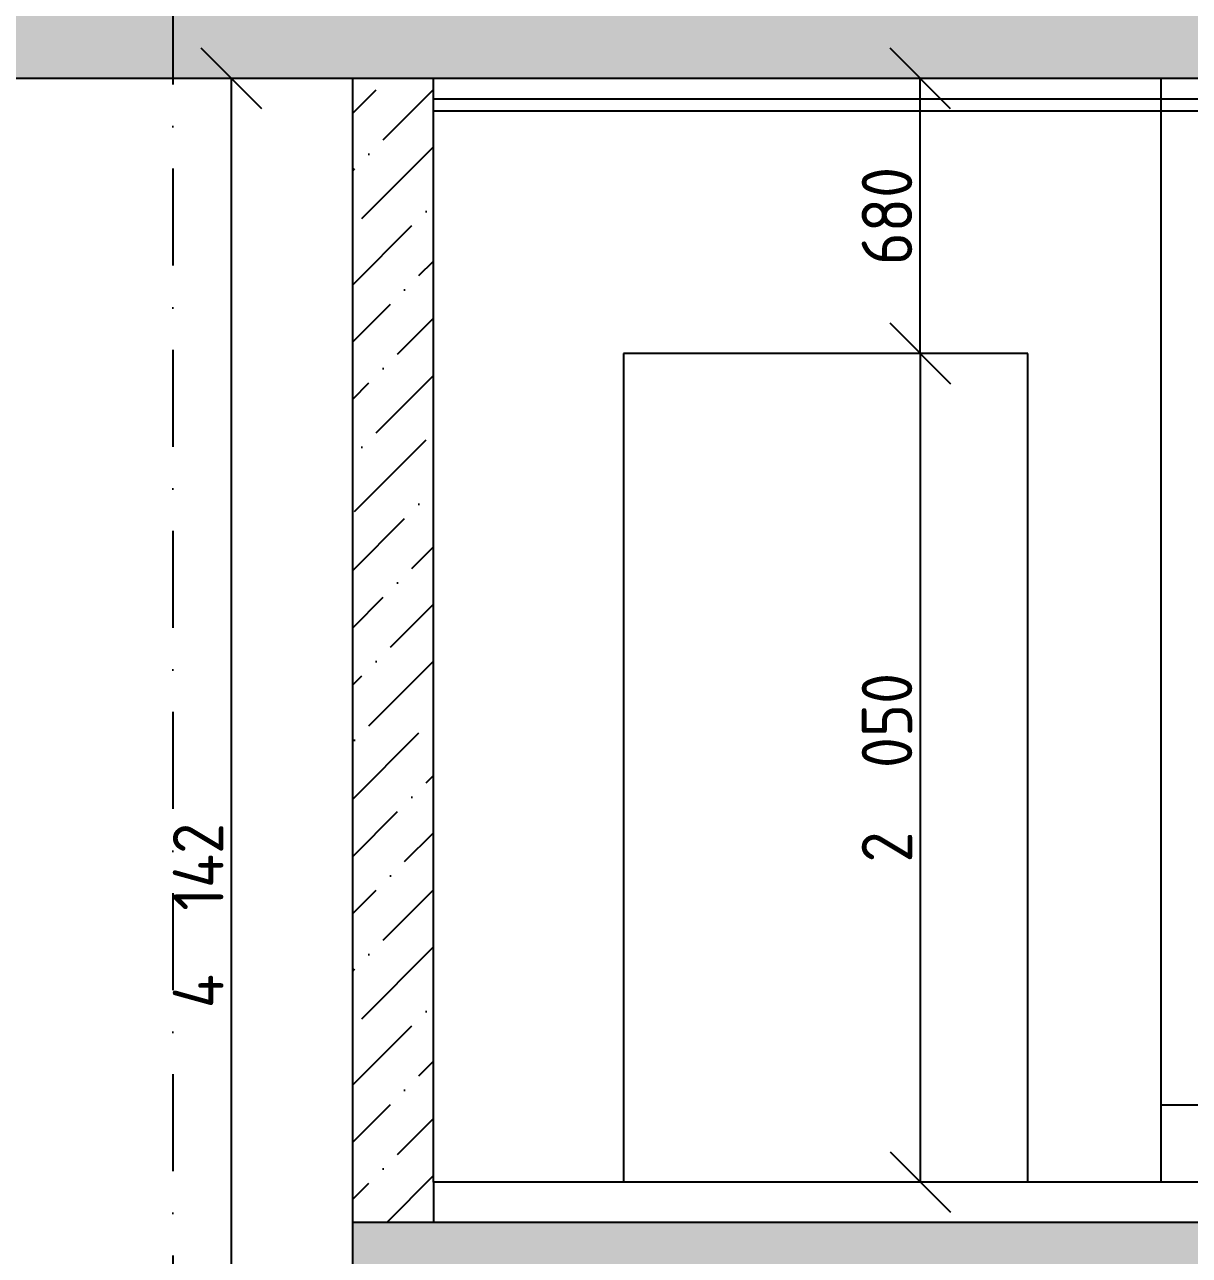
# Model space of a CAD drawing. Extents: x 3792242 to 5145247, y -1546315 to -1031918.
# Drawn here: x 3990571 to 3993451, y -1493312 to -1490267 of the extents above; entities that cross this region are included whole.
import ezdxf

# ---------------------------------------------------------------- set-up
doc = ezdxf.new("R2010")
doc.units = 0
doc.header["$MEASUREMENT"] = 0
doc.linetypes.add('BODKOCIARKOVANA_3', pattern=[5.6, 3, -1.3, 0, -1.3])
doc.layers.get('0').update_dxf_attribs({"linetype": 'CONTINUOUS'})
doc.layers.get('Defpoints').update_dxf_attribs({"color": 61, "linetype": 'CONTINUOUS'})
for name, color, linetype in [('KÓTY', 4, 'CONTINUOUS'), ('MÚRY', 1, 'CONTINUOUS'), ('osi', 253, 'CONTINUOUS'), ('TENKÁ', 7, 'CONTINUOUS'), ('šrafy-múry', 8, 'CONTINUOUS')]:
    doc.layers.add(name, color=color, linetype=linetype)
doc.styles.add('STYLE1', font='isocp.shx')
doc.dimstyles.new('STANDARD-50', dxfattribs={"dimtxt": 125, "dimasz": 150, "dimexe": 10, "dimexo": 200, "dimgap": 20, "dimtad": 1, "dimdsep": 46, "dimlunit": 6, "dimtxsty": 'STYLE1', "dimblk1": 'OBLIQUE', "dimblk2": 'OBLIQUE', "dimsah": 1, "dimcen": 2.5, "dimse1": 1, "dimse2": 1, "dimadec": 0, "dimazin": 0, "dimtfac": 1, "dimtmove": 1, "dimatfit": 3, "dimldrblk": 'OBLIQUE', "dimfxl": 1, "dimtolj": 1, "dimtzin": 0, "dimarcsym": 0})
pattern_1 = [(45, (139723.04, 33563.66), (53.0330086, 194.4543648), [250, -50, 0, -50])]

# ---------------------------------------------------------------- blocks, each defined once
blk = doc.blocks.new('_OBLIQUE')
at = {"color": 0, "linetype": 'ByBlock'}
blk.add_line((-0.5, -0.5), (0.5, 0.5), dxfattribs=at)
blk = doc.blocks.new('*D49789')
at = {"layer": 'Defpoints', "color": 0}
for p in [(3991082.5, -1490399.9), (3991082.5, -1490399.9), (3991082.5, -1494541.9)]:
    blk.add_point(p, dxfattribs=at)
at = {"layer": 'KÓTY', "color": 0, "lineweight": -2, "ltscale": 0.25}
blk.add_line((3991082.5, -1494541.9), (3991082.5, -1490399.9), dxfattribs=at)
at = {"layer": 'KÓTY', "color": 0, "linetype": 'ByBlock', "lineweight": -2, "xscale": 150, "yscale": 150, "zscale": 150}
for p, rotation in [((3991082.5, -1490399.9), 90), ((3991082.5, -1494541.9), 270)]:
    blk.add_blockref('_OBLIQUE', p, dxfattribs=dict(at, rotation=rotation))
at = {"layer": 'KÓTY', "color": 0, "insert": (3991000, -1492470.9), "char_height": 125, "attachment_point": 5, "rotation": 90, "style": 'STYLE1'}
blk.add_mtext('\\A1;4ﾠ142', dxfattribs=at)
blk = doc.blocks.new('*D49794')
at = {"layer": 'Defpoints', "color": 0}
for p in [(3993052, -1491080.1), (3992786, -1493130.1), (3993052, -1493130.1)]:
    blk.add_point(p, dxfattribs=at)
at = {"layer": 'KÓTY', "color": 0, "lineweight": -2, "ltscale": 0.25}
blk.add_line((3992786, -1491080.1), (3992786, -1493130.1), dxfattribs=at)
at = {"layer": 'KÓTY', "color": 0, "linetype": 'ByBlock', "lineweight": -2, "xscale": 150, "yscale": 150, "zscale": 150}
for p, rotation in [((3992786, -1491080.1), 90), ((3992786, -1493130.1), 270)]:
    blk.add_blockref('_OBLIQUE', p, dxfattribs=dict(at, rotation=rotation))
at = {"layer": 'KÓTY', "color": 0, "insert": (3992703.5, -1492105.1), "char_height": 125, "attachment_point": 5, "rotation": 90, "style": 'STYLE1'}
blk.add_mtext('\\A1;2ﾠ050', dxfattribs=at)
blk = doc.blocks.new('*D49801')
at = {"layer": 'Defpoints', "color": 0}
for p in [(3992786, -1490400.1), (3993052, -1490400.1), (3993052, -1491080.1)]:
    blk.add_point(p, dxfattribs=at)
at = {"layer": 'KÓTY', "color": 0, "lineweight": -2, "ltscale": 0.25}
blk.add_line((3992786, -1491080.1), (3992786, -1490400.1), dxfattribs=at)
at = {"layer": 'KÓTY', "color": 0, "linetype": 'ByBlock', "lineweight": -2, "xscale": 150, "yscale": 150, "zscale": 150}
for p, rotation in [((3992786, -1490400.1), 90), ((3992786, -1491080.1), 270)]:
    blk.add_blockref('_OBLIQUE', p, dxfattribs=dict(at, rotation=rotation))
at = {"layer": 'KÓTY', "color": 0, "insert": (3992703.5, -1490740.1), "char_height": 125, "attachment_point": 5, "rotation": 90, "style": 'STYLE1'}
blk.add_mtext('\\A1;680', dxfattribs=at)

msp = doc.modelspace()

# ---------------------------------------------------------------- hatches: boundary and pattern name
at = {"layer": 'šrafy-múry'}
h = msp.add_hatch(dxfattribs=at)
h.set_pattern_fill('ANSI36', color=253, scale=800, angle=360)
h.set_pattern_definition(pattern_1)
h.paths.add_polyline_path([(3982322.044, -1490180.108), (3982322.044, -1489230.108), (3982162.044, -1489230.108), (3982162.044, -1490400.108), (3983362.044, -1490400.108), (3983562.044, -1490400.108), (3983632.044, -1490400.108), (3983667.044, -1490400.108), (3983737.044, -1490400.108), (3987467.044, -1490400.108), (3987582.044, -1490400.108), (3988782.044, -1490400.108), (3988782.044, -1490650.108), (3989082.044, -1490650.108), (3989082.044, -1490400.108), (3995422.044, -1490400.108), (3995422.044, -1490650.108), (3995762.044, -1490650.108), (3995762.044, -1489230.108), (3995602.044, -1489230.108), (3995602.044, -1490180.108), (3995402.044, -1490180.108), (3982522.044, -1490180.108)])
h = msp.add_hatch(dxfattribs=at)
h.set_pattern_fill('ANSI36', color=253, scale=800, angle=360)
h.set_pattern_definition(pattern_1)
h.paths.add_polyline_path([(3991382.044, -1493230.108), (3991582.044, -1493230.108), (3991582.044, -1493130.108), (3991582.044, -1490400.108), (3991382.044, -1490400.108), (3991382.044, -1493130.108)])
h = msp.add_hatch(dxfattribs=at)
h.set_pattern_fill('ANSI36', color=253, scale=800, angle=360)
h.set_pattern_definition([(45, (139723.04, 33513.66), (53.0330086, 194.4543648), [250, -50, 0, -50])])
h.paths.add_polyline_path([(3983657.044, -1493450.108), (3983737.044, -1493450.108), (3988782.044, -1493450.108), (3988782.044, -1493700.108), (3989082.044, -1493700.108), (3989082.044, -1493450.108), (3989082.044, -1493230.108), (3983657.044, -1493230.108)])
h.paths.add_polyline_path([(3991382.044, -1493450.108), (3995422.044, -1493450.108), (3995422.044, -1493700.108), (3995722.044, -1493700.108), (3995722.044, -1493450.108), (4002062.044, -1493450.108), (4002062.044, -1493700.108), (4002362.044, -1493700.108), (4002362.044, -1493450.108), (4005472.044, -1493450.108), (4005587.044, -1493450.108), (4008702.044, -1493450.108), (4008702.044, -1493700.108), (4008952.044, -1493700.108), (4008952.044, -1492530.108), (4008792.044, -1492530.108), (4008792.044, -1493230.108), (3991382.044, -1493230.108)])

# ---------------------------------------------------------------- linework, layer by layer
at = {"layer": 'MÚRY'}
for p, q in [((3991382.044, -1490400.108), (3989082.044, -1490400.108)), ((3991382.044, -1495600.697), (3991382.044, -1490400.108)), ((3995422.044, -1490400.108), (3991582.044, -1490400.108)), ((3991582.044, -1493130.108), (3991582.044, -1490400.108)), ((3995422.044, -1493130.108), (3991582.044, -1493130.108))]:
    msp.add_line(p, q, dxfattribs=at)
at = {"layer": 'osi', "linetype": 'BODKOCIARKOVANA_3', "ltscale": 80}
msp.add_line((3990937.044, -1487486.244), (3990937.044, -1507826.838), dxfattribs=at)
at = {"layer": 'TENKÁ'}
for p, q in [((3991582.044, -1490400.108), (3991382.044, -1490400.108)), ((3993382.044, -1493130.108), (3993382.044, -1490400.108)), ((3991582.044, -1490450.108), (3995422.044, -1490450.108)), ((3991582.044, -1490480.108), (3995422.044, -1490480.108)), ((3993052.044, -1491080.108), (3992052.044, -1491080.108)), ((3992052.044, -1491080.108), (3992052.044, -1493130.108)), ((3993052.044, -1493130.108), (3993052.044, -1491080.108)), ((3995422.044, -1492940.108), (3993382.044, -1492940.108)), ((3991582.044, -1493130.108), (3991582.044, -1493230.108)), ((4008792.044, -1493230.108), (3991382.044, -1493230.108))]:
    msp.add_line(p, q, dxfattribs=at)

# ---------------------------------------------------------------- dimensions: what is measured, and where the dimension line sits
at = {"layer": 'KÓTY', "ltscale": 0.25}
for base, p1, p2, picture, middle in [((3991082.544, -1490399.873), (3991082.544, -1494541.873), (3991082.544, -1490399.873), '*D49789', (3991000.001, -1492470.873)), ((3992786.044, -1490400.108), (3993052.044, -1491080.108), (3993052.044, -1490400.108), '*D49801', (3992703.544, -1490740.108)), ((3992786.044, -1493130.108), (3993052.044, -1491080.108), (3993052.044, -1493130.108), '*D49794', (3992703.501, -1492105.108))]:
    dim = msp.add_linear_dim(base=base, p1=p1, p2=p2, angle=90, dimstyle='STANDARD-50', override={"dimtxsty": 'STYLE1', "dimldrblk": 'OBLIQUE'}, dxfattribs=at)
    dim.commit()
    dim.dimension.update_dxf_attribs({"geometry": picture, "text_midpoint": middle})

doc.saveas('drawing.dxf')
